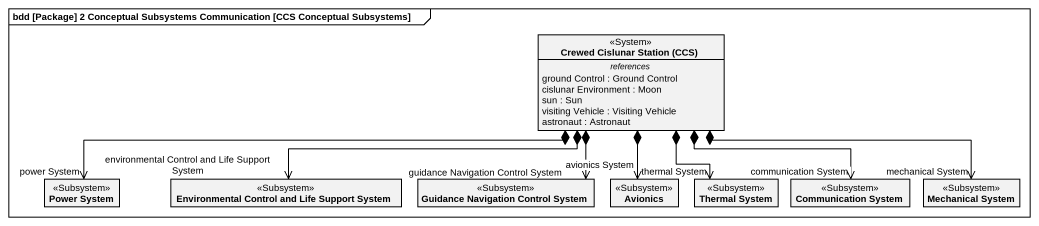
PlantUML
@startuml
mainframe bdd [Package] 2 Conceptual Subsystems Communication [CCS Conceptual Subsystems]
hide circle
hide empty members
class "Crewed Cislunar Station (CCS)" as Crewed_Cislunar_Station_CCS <<System>> {
  -- references --
  ground Control : Ground Control
  cislunar Environment : Moon
  sun : Sun
  visiting Vehicle : Visiting Vehicle
  astronaut : Astronaut
}
class "Power System" as Power_System <<Subsystem>>
class "Environmental Control and Life Support System" as Environmental_Control_and <<Subsystem>>
class "Guidance Navigation Control System" as Guidance_Navigation_Control <<Subsystem>>
class Avionics <<Subsystem>>
class "Thermal System" as Thermal_System <<Subsystem>>
class "Communication System" as Communication_System <<Subsystem>>
class "Mechanical System" as Mechanical_System <<Subsystem>>
Crewed_Cislunar_Station_CCS *-left-> "power System" Power_System
Crewed_Cislunar_Station_CCS *-left-> "environmental Control and Life Support System" Environmental_Control_and
Crewed_Cislunar_Station_CCS *--> "guidance Navigation Control System" Guidance_Navigation_Control
Crewed_Cislunar_Station_CCS *--> "avionics System" Avionics
Crewed_Cislunar_Station_CCS *--> "thermal System" Thermal_System
Crewed_Cislunar_Station_CCS *-right-> "communication System" Communication_System
Crewed_Cislunar_Station_CCS *-right-> "mechanical System" Mechanical_System
@enduml
